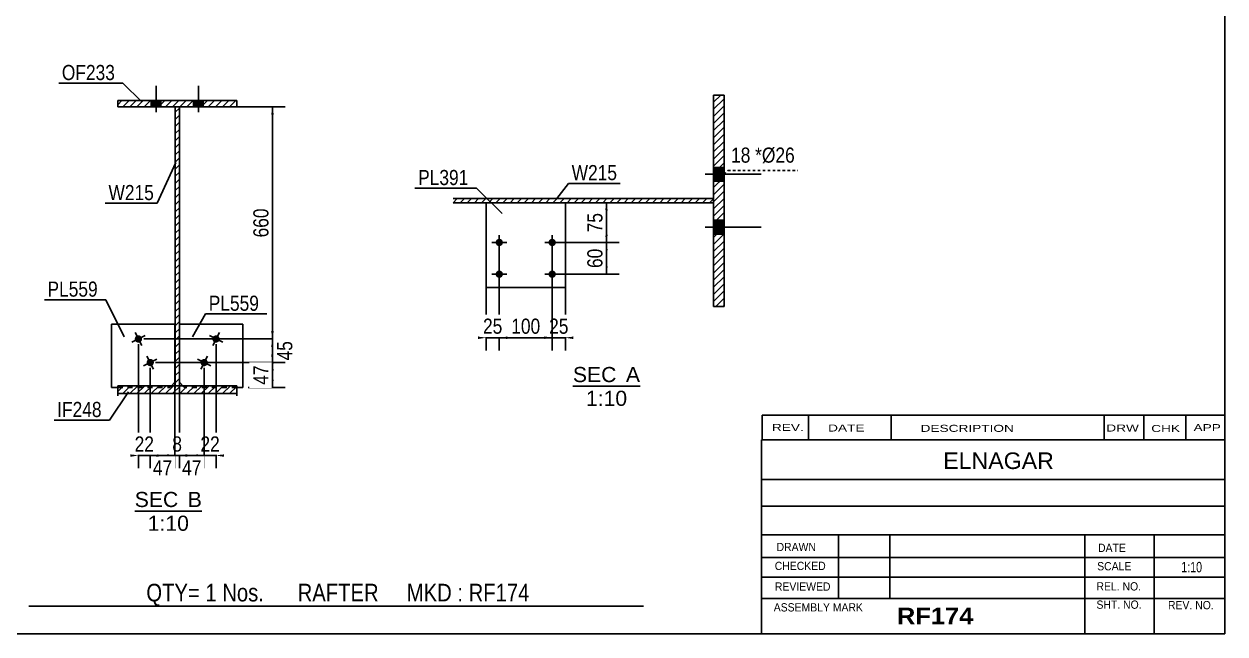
# Model space of a CAD drawing. Header units: millimetres. Extents: x -39 to 364, y -175 to 102.
# Drawn here: x 136.8 to 363.9, y -175.4 to -59.9 of the extents above; entities that cross this region are included whole.
import ezdxf

# ---------------------------------------------------------------- set-up
doc = ezdxf.new("R2010")
doc.units = ezdxf.units.MM
doc.linetypes.add('DXK_LINE_DOT1', pattern=[1.8814, 0.9407, -0.9407])
doc.linetypes.add('DXK_LINE_DOT4', pattern=[0.9408, 0.4704, -0.4704])
doc.styles.add('Arial', font='ARIAL.TTF', dxfattribs={"height": 0.2})
doc.styles.add('Arial Bold', font='ARIALBD.TTF', dxfattribs={"height": 0.2})
doc.styles.add('Arial Narrow', font='ARIALN.TTF', dxfattribs={"height": 0.2})

# ---------------------------------------------------------------- blocks, each defined once
blk = doc.blocks.new('Unknown-627303332-9670')
at = {"color": 5, "linetype": 'Continuous'}
for p, q in [((363.85, -175.37), (363.85, 101.63)), ((-36.15, -175.37), (363.85, -175.37))]:
    blk.add_line(p, q, dxfattribs=at)
blk = doc.blocks.new('Unknown-627303332-12 - 12207')
at = {"color": 1, "linetype": 'Continuous'}
blk.add_line((240.59, -128.46), (253.28, -128.46), dxfattribs=at)
at = {"color": 0, "linetype": 'Continuous'}
for points in [[(248.81, -127.71), (248.81, -124.71), (240.59, -124.71), (240.59, -127.71)], [(253.28, -127.71), (253.28, -124.71), (250.61, -124.71), (250.61, -127.71)], [(250.83, -132.21), (250.83, -129.21), (243.05, -129.21), (243.05, -132.21)]]:
    blk.add_wipeout(points, dxfattribs=at)
at = {"color": 136, "linetype": 'Continuous', "style": 'Arial'}
for s, height, p in [('SEC', 2.865, (240.59, -127.71)), ('A', 2.87, (250.61, -127.71)), ('1:10', 2.865, (243.05, -132.21))]:
    blk.add_text(s, height=height, dxfattribs=at).set_placement(p)
blk = doc.blocks.new('Unknown-627303332-13 - 13741')
at = {"color": 1, "linetype": 'Continuous'}
blk.add_line((157.77, -152.1), (170.46, -152.1), dxfattribs=at)
at = {"color": 0, "linetype": 'Continuous'}
for points in [[(165.99, -151.35), (165.99, -148.35), (157.77, -148.35), (157.77, -151.35)], [(170.46, -151.35), (170.46, -148.35), (167.79, -148.35), (167.79, -151.35)], [(168, -155.85), (168, -152.85), (160.22, -152.85), (160.22, -155.85)]]:
    blk.add_wipeout(points, dxfattribs=at)
at = {"color": 136, "linetype": 'Continuous', "style": 'Arial'}
for s, height, p in [('SEC', 2.865, (157.77, -151.35)), ('B', 2.87, (167.79, -151.35)), ('1:10', 2.865, (160.22, -155.85))]:
    blk.add_text(s, height=height, dxfattribs=at).set_placement(p)
blk = doc.blocks.new('Part-627303332-12217 - 12207')
at = {"color": 2, "linetype": 'Continuous'}
for p, q in [((224.18, -109.79), (224.18, -93.79)), ((239.18, -109.79), (239.18, -93.79)), ((239.18, -109.79), (224.18, -109.79))]:
    blk.add_line(p, q, dxfattribs=at)
at = {"color": 7, "linetype": 'DXK_LINE_DOT1'}
blk.add_line((239.18, -93.79), (224.18, -93.79), dxfattribs=at)
blk = doc.blocks.new('Part-627303332-12209 - 12207')
at = {"linetype": 'Continuous'}
h = blk.add_hatch(dxfattribs=at)
h.set_pattern_fill('', scale=0.3, style=0, pattern_type=0)
h.set_pattern_definition([(45, (267.1785, -73.3936), (-0.67352, 0.67352), [])])
h.paths.add_polyline_path([(269.18, -73.39), (267.18, -73.39), (267.18, -113.39), (269.18, -113.39)])
at = {"color": 2, "linetype": 'Continuous'}
for p, q in [((267.18, -73.39), (269.18, -73.39)), ((267.18, -113.39), (267.18, -73.39)), ((269.18, -73.39), (269.18, -113.39)), ((269.18, -113.39), (267.18, -113.39))]:
    blk.add_line(p, q, dxfattribs=at)
blk = doc.blocks.new('Bolt-627303332-12246 - 12207')
at = {"linetype": 'Continuous'}
for points in [[(269.18, -89.69), (269.18, -87.09), (267.18, -87.09), (267.18, -89.69)], [(269.18, -99.69), (269.18, -97.09), (267.18, -97.09), (267.18, -99.69)]]:
    blk.add_hatch(color=3, dxfattribs=at).paths.add_polyline_path(points)
at = {"color": 3, "linetype": 'Continuous'}
for p, q in [((265.59, -88.39), (276.18, -88.39)), ((267.18, -87.09), (269.18, -87.09)), ((267.18, -89.69), (269.18, -89.69)), ((267.18, -97.09), (269.18, -97.09)), ((265.59, -98.39), (276.18, -98.39)), ((267.18, -99.69), (269.18, -99.69))]:
    blk.add_line(p, q, dxfattribs=at)
blk = doc.blocks.new('Part-627303332-12238 - 12207')
at = {"linetype": 'Continuous'}
h = blk.add_hatch(dxfattribs=at)
h.set_pattern_fill('', scale=0.3, style=0, pattern_type=0)
h.set_pattern_definition([(45, (217.9314, -93.7936), (-0.67352, 0.67352), [])])
h.paths.add_polyline_path([(217.93, -92.99), (217.93, -93.79), (267.18, -93.79), (267.18, -92.99)])
at = {"color": 2, "linetype": 'Continuous'}
for p, q in [((217.93, -92.99), (267.18, -92.99)), ((267.18, -93.79), (267.18, -92.99)), ((217.93, -93.79), (267.18, -93.79))]:
    blk.add_line(p, q, dxfattribs=at)
blk = doc.blocks.new('Bolt-627303332-12250 - 12207')
at = {"linetype": 'Continuous'}
for points in [[(226.68, -100.59, -1), (226.68, -101.99, -1)], [(236.68, -100.59, -1), (236.68, -101.99, -1)], [(226.68, -106.59, -1), (226.68, -107.99, -1)], [(236.68, -106.59, -1), (236.68, -107.99, -1)]]:
    blk.add_hatch(color=3, dxfattribs=at).paths.add_polyline_path(points)
at = {"color": 3, "linetype": 'Continuous'}
for p, q in [((225.28, -101.29), (228.08, -101.29)), ((226.68, -102.69), (226.68, -99.89)), ((235.28, -101.29), (238.08, -101.29)), ((236.68, -102.69), (236.68, -99.89)), ((226.68, -108.69), (226.68, -105.89)), ((236.68, -108.69), (236.68, -105.89)), ((225.28, -107.29), (228.08, -107.29)), ((235.28, -107.29), (238.08, -107.29))]:
    blk.add_line(p, q, dxfattribs=at)
blk = doc.blocks.new('Bolt-627303332-13778 - 13741')
at = {"linetype": 'Continuous'}
for points in [[(162.7, -74.42), (160.9, -74.42), (160.9, -75.62), (162.7, -75.62)], [(170.7, -74.42), (168.9, -74.42), (168.9, -75.62), (170.7, -75.62)]]:
    blk.add_hatch(color=3, dxfattribs=at).paths.add_polyline_path(points)
at = {"color": 3, "linetype": 'Continuous'}
for p, q in [((161.8, -76.62), (161.8, -71.62)), ((169.8, -76.62), (169.8, -71.62)), ((160.9, -75.62), (160.9, -74.42)), ((162.7, -75.62), (162.7, -74.42)), ((168.9, -75.62), (168.9, -74.42)), ((170.7, -75.62), (170.7, -74.42))]:
    blk.add_line(p, q, dxfattribs=at)
blk = doc.blocks.new('Part-627303332-13762 - 13741')
at = {"color": 2, "linetype": 'Continuous'}
for p, q in [((153.37, -128.72), (153.37, -116.72)), ((153.37, -116.72), (165.37, -116.72)), ((165.37, -127.72), (165.37, -116.72)), ((154.55, -128.72), (153.37, -128.72)), ((164.7, -128.39), (165.37, -127.72))]:
    blk.add_line(p, q, dxfattribs=at)
at = {"color": 7, "linetype": 'DXK_LINE_DOT1'}
for p, q in [((154.55, -128.72), (164.37, -128.72)), ((164.37, -128.72), (164.7, -128.39))]:
    blk.add_line(p, q, dxfattribs=at)
blk = doc.blocks.new('Part-627303332-13774 - 13741')
at = {"linetype": 'Continuous'}
h = blk.add_hatch(dxfattribs=at)
h.set_pattern_fill('', scale=0.3, style=0, pattern_type=0)
h.set_pattern_definition([(45, (166.1981, -128.3852), (-0.67352, 0.67352), [])])
h.paths.add_polyline_path([(165.4, -128.39), (166.2, -128.39), (166.2, -75.62), (165.4, -75.62)])
at = {"color": 2, "linetype": 'Continuous'}
for p, q in [((165.4, -96.62), (165.4, -75.62)), ((165.4, -75.62), (166.2, -75.62)), ((166.2, -75.62), (166.2, -96.62)), ((165.4, -128.39), (165.4, -96.72)), ((166.2, -96.72), (166.2, -128.39)), ((166.2, -128.39), (165.4, -128.39))]:
    blk.add_line(p, q, dxfattribs=at)
at = {"color": 7, "linetype": 'DXK_LINE_DOT1'}
for p, q in [((165.4, -128.83), (165.4, -128.39)), ((166.2, -128.83), (166.2, -128.39))]:
    blk.add_line(p, q, dxfattribs=at)
blk = doc.blocks.new('Part-627303332-13742 - 13741')
at = {"linetype": 'Continuous'}
h = blk.add_hatch(dxfattribs=at)
h.set_pattern_fill('', scale=0.3, style=0, pattern_type=0)
h.set_pattern_definition([(45, (177.0481, -75.6215), (-0.67352, 0.67352), [])])
h.paths.add_polyline_path([(154.55, -75.62), (177.05, -75.62), (177.05, -74.42), (154.55, -74.42)])
at = {"color": 2, "linetype": 'Continuous'}
for p, q in [((154.55, -75.62), (154.55, -74.42)), ((154.55, -74.42), (177.05, -74.42)), ((177.05, -74.42), (177.05, -75.62)), ((177.05, -75.62), (154.55, -75.62))]:
    blk.add_line(p, q, dxfattribs=at)
blk = doc.blocks.new('Part-627303332-13759 - 13741')
at = {"linetype": 'Continuous'}
h = blk.add_hatch(dxfattribs=at)
h.set_pattern_fill('', scale=0.3, style=0, pattern_type=0)
h.set_pattern_definition([(45, (177.0481, -129.887), (-0.67352, 0.67352), [])])
h.paths.add_polyline_path([(154.55, -129.89), (177.05, -129.89), (177.05, -128.39), (154.55, -128.39)])
at = {"color": 7, "linetype": 'DXK_LINE_DOT1'}
for p, q in [((154.55, -128.83), (154.55, -128.39)), ((177.05, -128.83), (177.05, -128.39))]:
    blk.add_line(p, q, dxfattribs=at)
at = {"color": 2, "linetype": 'Continuous'}
for p, q in [((154.55, -129.89), (154.55, -128.39)), ((154.55, -128.39), (177.05, -128.39)), ((177.05, -128.39), (177.05, -129.89)), ((154.55, -130.33), (154.55, -129.89)), ((177.05, -129.89), (154.55, -129.89)), ((177.05, -130.33), (177.05, -129.89))]:
    blk.add_line(p, q, dxfattribs=at)
blk = doc.blocks.new('Part-627303332-13765 - 13741')
at = {"color": 2, "linetype": 'Continuous'}
for p, q in [((166.23, -127.72), (166.23, -116.72)), ((178.23, -116.72), (166.23, -116.72)), ((178.23, -128.72), (178.23, -116.72)), ((166.89, -128.39), (166.23, -127.72)), ((178.23, -128.72), (177.05, -128.72))]:
    blk.add_line(p, q, dxfattribs=at)
at = {"color": 7, "linetype": 'DXK_LINE_DOT1'}
for p, q in [((167.23, -128.72), (166.89, -128.39)), ((177.05, -128.72), (167.23, -128.72))]:
    blk.add_line(p, q, dxfattribs=at)
blk = doc.blocks.new('Bolt-627303332-13792 - 13741')
at = {"linetype": 'Continuous'}
for points in [[(159.09, -119.24, -1), (157.84, -119.86, -1)], [(161.32, -123.71, -1), (160.07, -124.33, -1)]]:
    blk.add_hatch(color=3, dxfattribs=at).paths.add_polyline_path(points)
at = {"color": 3, "linetype": 'Continuous'}
for p, q in [((159.71, -118.92), (157.21, -120.18)), ((157.84, -118.3), (159.09, -120.8)), ((161.95, -123.4), (159.45, -124.65)), ((160.07, -122.77), (161.32, -125.27))]:
    blk.add_line(p, q, dxfattribs=at)
blk = doc.blocks.new('Bolt-627303332-13795 - 13741')
at = {"linetype": 'Continuous'}
for points in [[(173.76, -119.86, -1), (172.51, -119.24, -1)], [(171.52, -124.33, -1), (170.27, -123.71, -1)]]:
    blk.add_hatch(color=3, dxfattribs=at).paths.add_polyline_path(points)
at = {"color": 3, "linetype": 'Continuous'}
for p, q in [((174.39, -120.18), (171.88, -118.92)), ((173.76, -118.3), (172.51, -120.8)), ((172.15, -124.65), (169.65, -123.4)), ((171.52, -122.77), (170.27, -125.27))]:
    blk.add_line(p, q, dxfattribs=at)
blk = doc.blocks.new('StraightDimension-627303332-14731 - 12207')
at = {"linetype": 'Continuous'}
for points in [[(246.68, -102.79), (246.93, -101.29), (247.18, -102.79)], [(247.18, -105.79), (246.93, -107.29), (246.68, -105.79)]]:
    blk.add_hatch(color=7, dxfattribs=at).paths.add_polyline_path(points)
at = {"color": 7, "linetype": 'Continuous'}
for p, q in [((237.68, -101.29), (249.33, -101.29)), ((246.93, -107.29), (246.93, -101.29)), ((237.68, -107.29), (249.33, -107.29))]:
    blk.add_line(p, q, dxfattribs=at)
at = {"color": 0}
blk.add_wipeout([(246.78, -101.87), (242.58, -101.87), (242.58, -106.72), (246.78, -106.72)], dxfattribs=at)
at = {"color": 3, "style": 'Arial Narrow'}
blk.add_text('60', height=2.863, rotation=90.0002, dxfattribs=at).set_placement((246.18, -106.12))
blk = doc.blocks.new('StraightDimension-627303332-12408 - 12207')
at = {"linetype": 'Continuous'}
for points in [[(235.18, -119.06), (236.68, -119.31), (235.18, -119.56)], [(240.68, -119.56), (239.18, -119.31), (240.68, -119.06)]]:
    blk.add_hatch(color=7, dxfattribs=at).paths.add_polyline_path(points)
at = {"color": 7, "linetype": 'Continuous'}
for p, q in [((236.68, -102.29), (236.68, -121.71)), ((239.18, -104.79), (239.18, -121.71)), ((236.68, -119.31), (239.18, -119.31))]:
    blk.add_line(p, q, dxfattribs=at)
at = {"color": 0}
blk.add_wipeout([(240.36, -119.16), (240.36, -114.96), (235.5, -114.96), (235.5, -119.16)], dxfattribs=at)
at = {"color": 3, "style": 'Arial Narrow'}
blk.add_text('25', height=2.863, dxfattribs=at).set_placement((236.1, -118.56))
blk = doc.blocks.new('StraightDimension-627303332-14730 - 12207')
at = {"linetype": 'Continuous'}
for points in [[(246.68, -95.29), (246.93, -93.79), (247.18, -95.29)], [(247.18, -99.79), (246.93, -101.29), (246.68, -99.79)]]:
    blk.add_hatch(color=7, dxfattribs=at).paths.add_polyline_path(points)
at = {"color": 7, "linetype": 'Continuous'}
for p, q in [((242.98, -93.79), (249.33, -93.79)), ((246.93, -101.29), (246.93, -93.79)), ((237.68, -101.29), (249.33, -101.29))]:
    blk.add_line(p, q, dxfattribs=at)
at = {"color": 0}
blk.add_wipeout([(246.78, -95.12), (242.58, -95.12), (242.58, -99.97), (246.78, -99.97)], dxfattribs=at)
at = {"color": 3, "style": 'Arial Narrow'}
blk.add_text('75', height=2.863, rotation=90.0002, dxfattribs=at).set_placement((246.18, -99.37))
blk = doc.blocks.new('StraightDimension-627303332-12409 - 12207')
at = {"linetype": 'Continuous'}
for points in [[(228.18, -119.56), (226.68, -119.31), (228.18, -119.06)], [(235.18, -119.06), (236.68, -119.31), (235.18, -119.56)]]:
    blk.add_hatch(color=7, dxfattribs=at).paths.add_polyline_path(points)
at = {"color": 7, "linetype": 'Continuous'}
for p, q in [((226.68, -102.29), (226.68, -121.71)), ((236.68, -102.29), (236.68, -121.71)), ((226.68, -119.31), (236.68, -119.31))]:
    blk.add_line(p, q, dxfattribs=at)
at = {"color": 0}
blk.add_wipeout([(235.02, -119.16), (235.02, -114.96), (228.34, -114.96), (228.34, -119.16)], dxfattribs=at)
at = {"color": 3, "style": 'Arial Narrow'}
blk.add_text('100', height=2.863, dxfattribs=at).set_placement((228.94, -118.56))
blk = doc.blocks.new('StraightDimension-627303332-12410 - 12207')
at = {"linetype": 'Continuous'}
for points in [[(222.68, -119.06), (224.18, -119.31), (222.68, -119.56)], [(228.18, -119.56), (226.68, -119.31), (228.18, -119.06)]]:
    blk.add_hatch(color=7, dxfattribs=at).paths.add_polyline_path(points)
at = {"color": 7, "linetype": 'Continuous'}
for p, q in [((226.68, -102.29), (226.68, -121.71)), ((224.18, -104.79), (224.18, -121.71)), ((224.18, -119.31), (226.68, -119.31))]:
    blk.add_line(p, q, dxfattribs=at)
at = {"color": 0}
blk.add_wipeout([(227.86, -119.16), (227.86, -114.96), (223, -114.96), (223, -119.16)], dxfattribs=at)
at = {"color": 3, "style": 'Arial Narrow'}
blk.add_text('25', height=2.863, dxfattribs=at).set_placement((223.6, -118.56))
blk = doc.blocks.new('StraightDimension-627303332-14016 - 13741')
at = {"linetype": 'Continuous'}
for points in [[(183.55, -77.12), (183.8, -75.62), (184.05, -77.12)], [(184.05, -118.05), (183.8, -119.55), (183.55, -118.05)]]:
    blk.add_hatch(color=7, dxfattribs=at).paths.add_polyline_path(points)
at = {"color": 7, "linetype": 'Continuous'}
for p, q in [((167.2, -75.62), (186.2, -75.62)), ((183.8, -119.55), (183.8, -75.62)), ((159.46, -119.55), (186.2, -119.55))]:
    blk.add_line(p, q, dxfattribs=at)
at = {"color": 0}
blk.add_wipeout([(183.65, -94.24), (179.45, -94.24), (179.45, -100.93), (183.65, -100.93)], dxfattribs=at)
at = {"color": 3, "style": 'Arial Narrow'}
blk.add_text('660', height=2.863, rotation=90.0002, dxfattribs=at).set_placement((183.05, -100.33))
blk = doc.blocks.new('StraightDimension-627303332-14138 - 13741')
at = {"linetype": 'Continuous'}
for points in [[(169.4, -141.35), (170.9, -141.6), (169.4, -141.85)], [(174.63, -141.85), (173.13, -141.6), (174.63, -141.35)]]:
    blk.add_hatch(color=7, dxfattribs=at).paths.add_polyline_path(points)
at = {"color": 7, "linetype": 'Continuous'}
for p, q in [((173.13, -120.55), (173.13, -144)), ((170.9, -125.02), (170.9, -144)), ((170.9, -141.6), (173.13, -141.6))]:
    blk.add_line(p, q, dxfattribs=at)
at = {"color": 0}
blk.add_wipeout([(174.44, -141.45), (174.44, -137.25), (169.59, -137.25), (169.59, -141.45)], dxfattribs=at)
at = {"color": 3, "style": 'Arial Narrow'}
blk.add_text('22', height=2.863, dxfattribs=at).set_placement((170.19, -140.85))
blk = doc.blocks.new('StraightDimension-627303332-14017 - 13741')
at = {"linetype": 'Continuous'}
for points in [[(183.55, -121.05), (183.8, -119.55), (184.05, -121.05)], [(184.05, -122.52), (183.8, -124.02), (183.55, -122.52)]]:
    blk.add_hatch(color=7, dxfattribs=at).paths.add_polyline_path(points)
at = {"color": 7, "linetype": 'Continuous'}
for p, q in [((159.46, -119.55), (186.05, -119.55)), ((183.8, -124.02), (183.8, -119.55)), ((161.7, -124.02), (186.05, -124.02))]:
    blk.add_line(p, q, dxfattribs=at)
at = {"color": 0}
blk.add_wipeout([(188.15, -119.36), (183.95, -119.36), (183.95, -124.21), (188.15, -124.21)], dxfattribs=at)
at = {"color": 3, "style": 'Arial Narrow'}
blk.add_text('45', height=2.863, rotation=90.0002, dxfattribs=at).set_placement((187.55, -123.61))
blk = doc.blocks.new('StraightDimension-627303332-14018 - 13741')
at = {"linetype": 'Continuous'}
for points in [[(183.55, -125.52), (183.8, -124.02), (184.05, -125.52)], [(184.05, -127.22), (183.8, -128.72), (183.55, -127.22)]]:
    blk.add_hatch(color=7, dxfattribs=at).paths.add_polyline_path(points)
at = {"color": 7, "linetype": 'Continuous'}
for p, q in [((161.7, -124.02), (186.2, -124.02)), ((183.8, -128.72), (183.8, -124.02)), ((179.23, -128.72), (186.2, -128.72))]:
    blk.add_line(p, q, dxfattribs=at)
at = {"color": 0}
blk.add_wipeout([(183.65, -123.94), (179.45, -123.94), (179.45, -128.8), (183.65, -128.8)], dxfattribs=at)
at = {"color": 3, "style": 'Arial Narrow'}
blk.add_text('47', height=2.863, rotation=90.0002, dxfattribs=at).set_placement((183.05, -128.2))
blk = doc.blocks.new('StraightDimension-627303332-14139 - 13741')
at = {"linetype": 'Continuous'}
for points in [[(167.7, -141.85), (166.2, -141.6), (167.7, -141.35)], [(169.4, -141.35), (170.9, -141.6), (169.4, -141.85)]]:
    blk.add_hatch(color=7, dxfattribs=at).paths.add_polyline_path(points)
at = {"color": 7, "linetype": 'Continuous'}
for p, q in [((166.2, -120.55), (166.2, -143.85)), ((170.9, -125.02), (170.9, -143.85)), ((166.2, -141.6), (170.9, -141.6))]:
    blk.add_line(p, q, dxfattribs=at)
at = {"color": 0}
blk.add_wipeout([(170.98, -145.95), (170.98, -141.75), (166.12, -141.75), (166.12, -145.95)], dxfattribs=at)
at = {"color": 3, "style": 'Arial Narrow'}
blk.add_text('47', height=2.863, dxfattribs=at).set_placement((166.72, -145.35))
blk = doc.blocks.new('StraightDimension-627303332-14140 - 13741')
at = {"linetype": 'Continuous'}
for points in [[(163.87, -141.35), (165.37, -141.6), (163.87, -141.85)], [(167.7, -141.85), (166.2, -141.6), (167.7, -141.35)]]:
    blk.add_hatch(color=7, dxfattribs=at).paths.add_polyline_path(points)
at = {"color": 7, "linetype": 'Continuous'}
for p, q in [((166.2, -120.55), (166.2, -144)), ((165.37, -126.79), (165.37, -144)), ((165.37, -141.6), (166.2, -141.6))]:
    blk.add_line(p, q, dxfattribs=at)
at = {"color": 0}
blk.add_wipeout([(167.3, -141.45), (167.3, -137.25), (164.27, -137.25), (164.27, -141.45)], dxfattribs=at)
at = {"color": 3, "style": 'Arial Narrow'}
blk.add_text('8', height=2.86, dxfattribs=at).set_placement((164.87, -140.85))
blk = doc.blocks.new('StraightDimension-627303332-14141 - 13741')
at = {"linetype": 'Continuous'}
for points in [[(162.2, -141.85), (160.7, -141.6), (162.2, -141.35)], [(163.87, -141.35), (165.37, -141.6), (163.87, -141.85)]]:
    blk.add_hatch(color=7, dxfattribs=at).paths.add_polyline_path(points)
at = {"color": 7, "linetype": 'Continuous'}
for p, q in [((160.7, -125.02), (160.7, -143.85)), ((165.37, -126.79), (165.37, -143.85)), ((160.7, -141.6), (165.37, -141.6))]:
    blk.add_line(p, q, dxfattribs=at)
at = {"color": 0}
blk.add_wipeout([(165.46, -145.95), (165.46, -141.75), (160.6, -141.75), (160.6, -145.95)], dxfattribs=at)
at = {"color": 3, "style": 'Arial Narrow'}
blk.add_text('47', height=2.863, dxfattribs=at).set_placement((161.2, -145.35))
blk = doc.blocks.new('StraightDimension-627303332-14142 - 13741')
at = {"linetype": 'Continuous'}
for points in [[(156.96, -141.35), (158.46, -141.6), (156.96, -141.85)], [(162.2, -141.85), (160.7, -141.6), (162.2, -141.35)]]:
    blk.add_hatch(color=7, dxfattribs=at).paths.add_polyline_path(points)
at = {"color": 7, "linetype": 'Continuous'}
for p, q in [((158.46, -120.55), (158.46, -144)), ((160.7, -125.02), (160.7, -144)), ((158.46, -141.6), (160.7, -141.6))]:
    blk.add_line(p, q, dxfattribs=at)
at = {"color": 0}
blk.add_wipeout([(162.01, -141.45), (162.01, -137.25), (157.15, -137.25), (157.15, -141.45)], dxfattribs=at)
at = {"color": 3, "style": 'Arial Narrow'}
blk.add_text('22', height=2.863, dxfattribs=at).set_placement((157.75, -140.85))
blk = doc.blocks.new('CBS_CALLOFF-627303332-17036')
at = {"color": 7, "linetype": 'Continuous'}
blk.add_line((137.73, -170.1), (253.96, -170.12), dxfattribs=at)
at = {"color": 3, "linetype": 'Continuous', "style": 'Arial Narrow'}
blk.add_text('QTY= 1 Nos.      RAFTER     MKD : RF174', height=3.3405, dxfattribs=at).set_placement((159.96, -169.21))
blk = doc.blocks.new('CBS_NAME_BLOG-627303332-17037')
at = {"color": 7, "linetype": 'Continuous'}
for p, q in [((276.26, -138.62), (363.78, -138.62)), ((276.26, -175.33), (276.26, -138.62)), ((276.26, -146.16), (363.78, -146.16)), ((276.33, -151.21), (363.85, -151.21)), ((276.26, -156.59), (363.78, -156.59)), ((290.79, -168.69), (290.79, -156.59)), ((300.47, -168.67), (300.47, -156.6)), ((337.39, -175.33), (337.39, -156.6)), ((350.44, -175.33), (350.44, -156.59)), ((276.27, -160.89), (363.85, -160.87)), ((276.26, -164.63), (363.78, -164.63)), ((276.26, -168.67), (363.78, -168.67)), ((276.26, -175.37), (363.85, -175.37))]:
    blk.add_line(p, q, dxfattribs=at)
at = {"color": 3, "linetype": 'Continuous', "style": 'Arial'}
blk.add_text('ELNAGAR', height=3.133, dxfattribs=at).set_placement((310.59, -144.15))
at = {"color": 3, "linetype": 'Continuous'}
for s, height, style, width, p in [('DRAWN', 1.566, 'Arial', 0.9, (279.09, -159.69)), ('DATE', 1.566, 'Arial', 0.9, (339.86, -159.85)), ('CHECKED', 1.566, 'Arial', 0.9, (278.75, -163.27)), ('SCALE', 1.566, 'Arial', 0.9, (339.7, -163.33)), ('1:10', 1.957, 'Arial Narrow', 0.9, (355.59, -163.69)), ('REVIEWED', 1.566, 'Arial', 0.9, (278.78, -167.18)), ('REL. NO.', 1.566, 'Arial', 0.9, (339.56, -167.14)), ('ASSEMBLY MARK', 1.5663, 'Arial', 0.9, (278.56, -171.11)), ('SHT. NO.', 1.566, 'Arial', 0.9, (339.56, -170.6)), ('REV. NO.', 1.566, 'Arial', 0.9, (353.08, -170.69)), ('RF174', 3.131, 'Arial Bold', 1.1, (301.84, -173.52))]:
    blk.add_text(s, height=height, dxfattribs=dict(at, style=style, width=width)).set_placement(p)
blk = doc.blocks.new('CBS_REVISION-627303332-17038')
at = {"color": 7, "linetype": 'Continuous'}
for p, q in [((276.35, -133.99), (363.84, -133.99)), ((276.35, -133.99), (276.35, -138.62)), ((285.14, -133.99), (285.14, -138.62)), ((300.74, -133.99), (300.74, -138.56)), ((340.99, -133.99), (340.99, -138.62)), ((348.53, -133.99), (348.53, -138.62)), ((356.48, -133.99), (356.48, -138.62)), ((276.35, -138.62), (363.84, -138.62))]:
    blk.add_line(p, q, dxfattribs=at)
at = {"color": 7, "style": 'Arial Narrow', "width": 1.7}
for s, height, p in [('REV.', 1.326, (278.21, -136.95)), ('DATE', 1.326, (288.83, -137.06)), ('DESCRIPTION', 1.3257, (306.31, -137.12)), ('DRW', 1.326, (341.42, -137.06)), ('CHK', 1.326, (349.91, -137.15)), ('APP', 1.326, (357.91, -136.99))]:
    blk.add_text(s, height=height, dxfattribs=at).set_placement(p)
blk = doc.blocks.new('Mark-627303332-12291 - 12207')
at = {"color": 7, "linetype": 'Continuous'}
blk.add_line((227.21, -95.82), (222.34, -91.03), dxfattribs=at)
at = {"color": 0}
blk.add_wipeout([(220.84, -90.43), (220.84, -87.43), (211.34, -87.43), (211.34, -90.43)], dxfattribs=at)
blk.add_wipeout([(220.84, -90.43), (220.84, -87.43), (211.34, -87.43), (211.34, -90.43)], dxfattribs=at)
at = {"color": 7, "linetype": 'Continuous'}
blk.add_line((210.74, -91.03), (222.34, -91.03), dxfattribs=at)
at = {"color": 3, "style": 'Arial Narrow'}
blk.add_text('PL391', height=2.863, dxfattribs=at).set_placement((211.34, -90.43))
blk = doc.blocks.new('Mark-627303332-12294 - 12207')
at = {"color": 0}
blk.add_wipeout([(248.95, -89.5), (248.95, -86.5), (240.36, -86.5), (240.36, -89.5)], dxfattribs=at)
blk.add_wipeout([(248.95, -89.5), (248.95, -86.5), (240.36, -86.5), (240.36, -89.5)], dxfattribs=at)
at = {"color": 7, "linetype": 'Continuous'}
for p, q in [((237.54, -92.99), (239.76, -90.1)), ((239.76, -90.1), (249.55, -90.1))]:
    blk.add_line(p, q, dxfattribs=at)
at = {"color": 3, "style": 'Arial Narrow'}
blk.add_text('W215', height=2.863, dxfattribs=at).set_placement((240.36, -89.5))
blk = doc.blocks.new('Mark-627303332-15348 - 12207')
at = {"color": 7, "linetype": 'DXK_LINE_DOT4'}
for p, q in [((269.18, -88.39), (269.89, -87.69)), ((269.89, -87.69), (283.13, -87.69))]:
    blk.add_line(p, q, dxfattribs=at)
at = {"color": 0}
blk.add_wipeout([(274.14, -86.19), (274.14, -83.19), (270.49, -83.19), (270.49, -86.19)], dxfattribs=at)
blk.add_wipeout([(274.14, -86.19), (274.14, -83.19), (270.49, -83.19), (270.49, -86.19)], dxfattribs=at)
blk.add_wipeout([(276.32, -86.19), (276.32, -83.19), (275.04, -83.19), (275.04, -86.19)], dxfattribs=at)
blk.add_wipeout([(276.32, -86.19), (276.32, -83.19), (275.04, -83.19), (275.04, -86.19)], dxfattribs=at)
at = {"color": 3, "style": 'Arial Narrow'}
blk.add_text('18', height=2.863, dxfattribs=at).set_placement((270.49, -86.19))
at = {"color": 0}
blk.add_wipeout([(282.53, -86.19), (282.53, -83.19), (276.32, -83.19), (276.32, -86.19)], dxfattribs=at)
blk.add_wipeout([(282.53, -86.19), (282.53, -83.19), (276.32, -83.19), (276.32, -86.19)], dxfattribs=at)
at = {"color": 3, "style": 'Arial Narrow'}
for s, height, p in [('*', 2.86, (275.04, -86.19)), ('Ø26', 2.863, (276.32, -86.19))]:
    blk.add_text(s, height=height, dxfattribs=at).set_placement(p)
blk = doc.blocks.new('Mark-627303332-13807 - 13741')
at = {"color": 7, "linetype": 'Continuous'}
blk.add_line((159.08, -74.69), (155.54, -71.16), dxfattribs=at)
at = {"color": 0}
blk.add_wipeout([(154.04, -70.56), (154.04, -67.56), (143.99, -67.56), (143.99, -70.56)], dxfattribs=at)
blk.add_wipeout([(154.04, -70.56), (154.04, -67.56), (143.99, -67.56), (143.99, -70.56)], dxfattribs=at)
at = {"color": 7, "linetype": 'Continuous'}
blk.add_line((143.39, -71.16), (155.54, -71.16), dxfattribs=at)
at = {"color": 3, "style": 'Arial Narrow'}
blk.add_text('OF233', height=2.863, dxfattribs=at).set_placement((143.99, -70.56))
blk = doc.blocks.new('Mark-627303332-13810 - 13741')
at = {"color": 7, "linetype": 'Continuous'}
blk.add_line((156.61, -129.52), (153.02, -134.92), dxfattribs=at)
at = {"color": 0}
blk.add_wipeout([(151.52, -134.32), (151.52, -131.32), (143.11, -131.32), (143.11, -134.32)], dxfattribs=at)
blk.add_wipeout([(151.52, -134.32), (151.52, -131.32), (143.11, -131.32), (143.11, -134.32)], dxfattribs=at)
at = {"color": 7, "linetype": 'Continuous'}
blk.add_line((142.51, -134.92), (153.02, -134.92), dxfattribs=at)
at = {"color": 3, "style": 'Arial Narrow'}
blk.add_text('IF248', height=2.863, dxfattribs=at).set_placement((143.11, -134.32))
blk = doc.blocks.new('Mark-627303332-13813 - 13741')
at = {"color": 7, "linetype": 'Continuous'}
blk.add_line((155.8, -119.15), (152.28, -112.14), dxfattribs=at)
at = {"color": 0}
blk.add_wipeout([(150.78, -111.54), (150.78, -108.54), (141.28, -108.54), (141.28, -111.54)], dxfattribs=at)
blk.add_wipeout([(150.78, -111.54), (150.78, -108.54), (141.28, -108.54), (141.28, -111.54)], dxfattribs=at)
at = {"color": 7, "linetype": 'Continuous'}
blk.add_line((140.68, -112.14), (152.28, -112.14), dxfattribs=at)
at = {"color": 3, "style": 'Arial Narrow'}
blk.add_text('PL559', height=2.863, dxfattribs=at).set_placement((141.28, -111.54))
blk = doc.blocks.new('Mark-627303332-13816 - 13741')
at = {"color": 0}
blk.add_wipeout([(181.26, -114.22), (181.26, -111.22), (171.76, -111.22), (171.76, -114.22)], dxfattribs=at)
blk.add_wipeout([(181.26, -114.22), (181.26, -111.22), (171.76, -111.22), (171.76, -114.22)], dxfattribs=at)
at = {"color": 7, "linetype": 'Continuous'}
for p, q in [((168.66, -119.15), (171.16, -114.82)), ((171.16, -114.82), (182.76, -114.82))]:
    blk.add_line(p, q, dxfattribs=at)
at = {"color": 3, "style": 'Arial Narrow'}
blk.add_text('PL559', height=2.863, dxfattribs=at).set_placement((171.76, -114.22))
blk = doc.blocks.new('Mark-627303332-13819 - 13741')
at = {"color": 0}
blk.add_wipeout([(161.39, -93.28), (161.39, -90.28), (152.81, -90.28), (152.81, -93.28)], dxfattribs=at)
blk.add_wipeout([(161.39, -93.28), (161.39, -90.28), (152.81, -90.28), (152.81, -93.28)], dxfattribs=at)
at = {"color": 7, "linetype": 'Continuous'}
for p in [(165.53, -86.15), (152.21, -93.88)]:
    blk.add_line(p, (161.99, -93.88), dxfattribs=at)
at = {"color": 3, "style": 'Arial Narrow'}
blk.add_text('W215', height=2.863, dxfattribs=at).set_placement((152.81, -93.28))

msp = doc.modelspace()

# ---------------------------------------------------------------- block references
for name in ['Unknown-627303332-9670', 'Bolt-627303332-13778 - 13741', 'Part-627303332-13742 - 13741', 'Part-627303332-12209 - 12207', 'Part-627303332-13774 - 13741', 'Bolt-627303332-12246 - 12207', 'Part-627303332-12238 - 12207', 'Part-627303332-12217 - 12207', 'Bolt-627303332-12250 - 12207', 'Part-627303332-13762 - 13741', 'Part-627303332-13765 - 13741', 'Bolt-627303332-13792 - 13741', 'Bolt-627303332-13795 - 13741', 'Part-627303332-13759 - 13741', 'CBS_REVISION-627303332-17038', 'CBS_NAME_BLOG-627303332-17037', 'CBS_CALLOFF-627303332-17036']:
    msp.add_blockref(name, (0, 0))

# ---------------------------------------------------------------- next in the draw order: block references
for name in ['StraightDimension-627303332-14016 - 13741', 'Mark-627303332-15348 - 12207', 'Mark-627303332-12291 - 12207', 'StraightDimension-627303332-14731 - 12207', 'Mark-627303332-13813 - 13741', 'Unknown-627303332-12 - 12207', 'Unknown-627303332-13 - 13741']:
    msp.add_blockref(name, (0, 0))

# ---------------------------------------------------------------- next in the draw order: block references
for name in ['Mark-627303332-13807 - 13741', 'Mark-627303332-13819 - 13741', 'StraightDimension-627303332-12408 - 12207', 'StraightDimension-627303332-14138 - 13741']:
    msp.add_blockref(name, (0, 0))

# ---------------------------------------------------------------- next in the draw order: block references
for name in ['StraightDimension-627303332-14730 - 12207', 'StraightDimension-627303332-14017 - 13741']:
    msp.add_blockref(name, (0, 0))

# ---------------------------------------------------------------- next in the draw order: block references
for name in ['Mark-627303332-12294 - 12207', 'StraightDimension-627303332-12409 - 12207', 'Mark-627303332-13816 - 13741', 'StraightDimension-627303332-14018 - 13741']:
    msp.add_blockref(name, (0, 0))

# ---------------------------------------------------------------- next in the draw order: block references
for name in ['StraightDimension-627303332-12410 - 12207', 'StraightDimension-627303332-14139 - 13741']:
    msp.add_blockref(name, (0, 0))

# ---------------------------------------------------------------- next in the draw order: block references
msp.add_blockref('StraightDimension-627303332-14140 - 13741', (0, 0))

# ---------------------------------------------------------------- next in the draw order: block references
msp.add_blockref('StraightDimension-627303332-14141 - 13741', (0, 0))

# ---------------------------------------------------------------- next in the draw order: block references
msp.add_blockref('StraightDimension-627303332-14142 - 13741', (0, 0))

# ---------------------------------------------------------------- next in the draw order: block references
msp.add_blockref('Mark-627303332-13810 - 13741', (0, 0))

doc.saveas('drawing.dxf')
